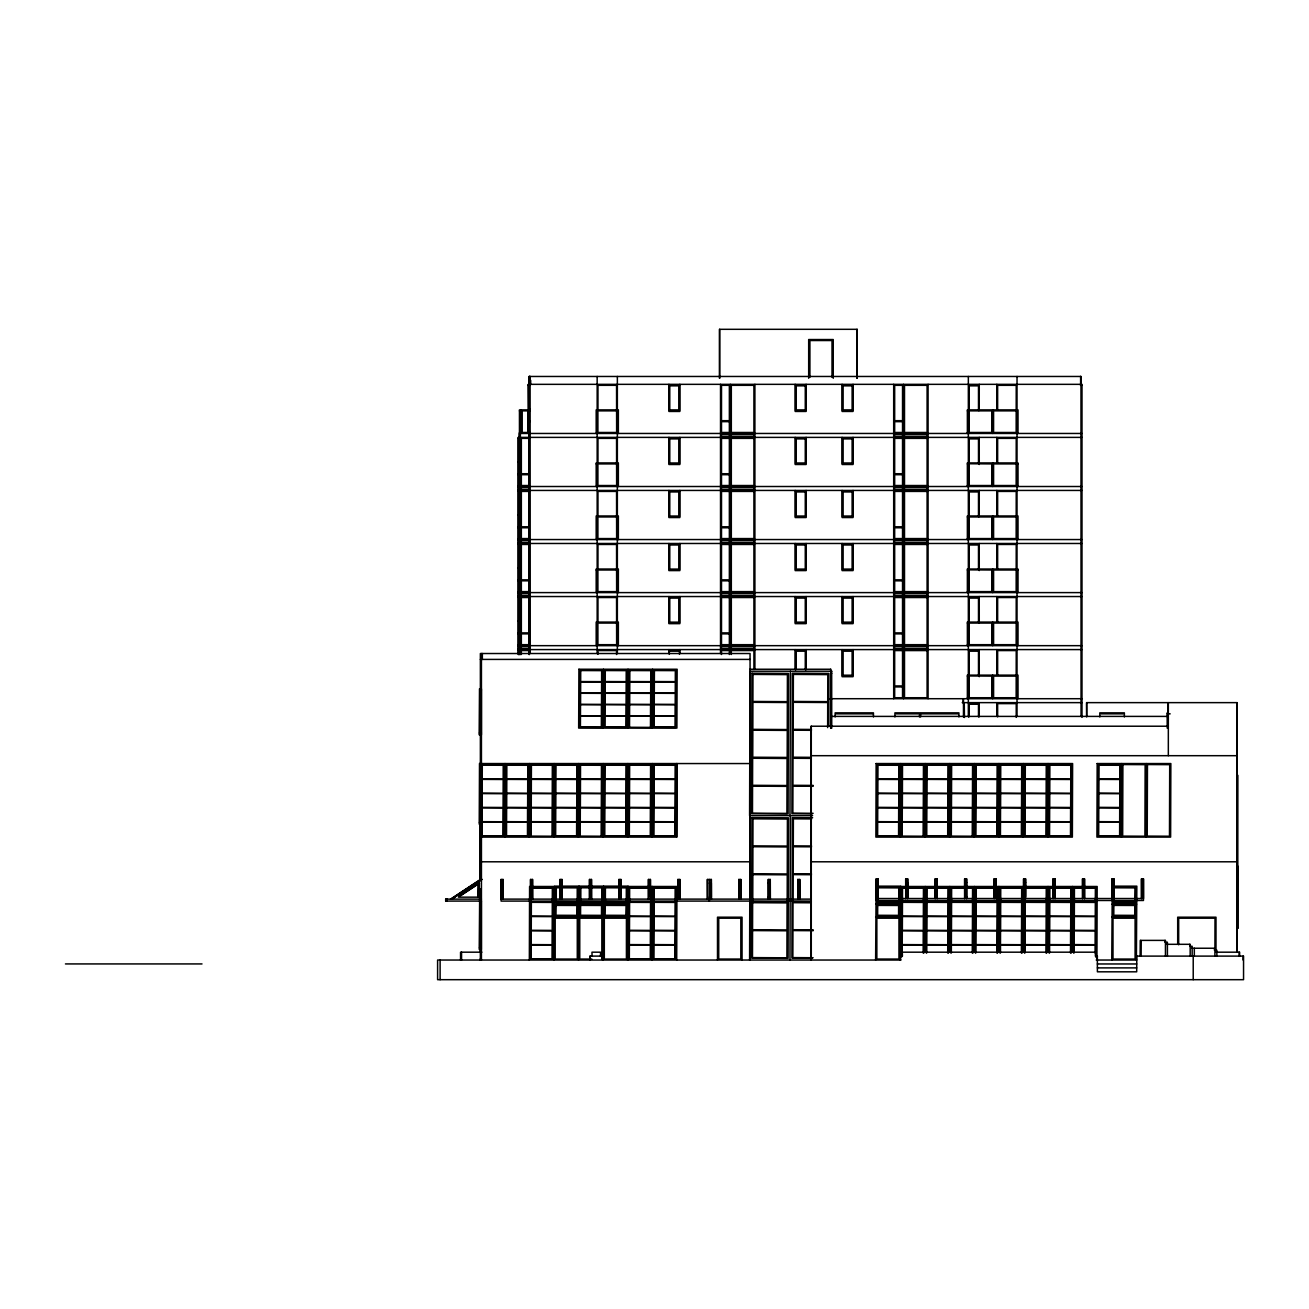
<?xml version="1.0" encoding="UTF-8"?>
<svg xmlns="http://www.w3.org/2000/svg" width="1309" height="1309" viewBox="0 0 1309 1309"><rect width="100%" height="100%" fill="white"/><g stroke="black" fill="none" stroke-linecap="round" stroke-linejoin="round"><path stroke-width="1.5" d="M481.352 900.87L481.352 949.483L479.454 949.483L479.765 888.713M480.878 824.326L479.454 824.326L479.487 763.556L750.057 763.556M479.454 734.938L479.487 688.878L481.401 688.878L481.401 734.938L479.454 734.938L479.765 688.878M479.519 949.483L479.732 888.713M479.519 824.326L479.765 763.556M479.798 949.483L480.043 899.676M479.798 824.326L480.027 763.556M479.798 734.938L480.043 688.878M480.076 949.483L480.305 899.676M676.949 763.556L676.704 837.106L480.223 837.106L480.174 763.556M480.076 734.938L480.321 688.878M480.338 949.483L480.338 899.676M480.354 837.106L480.37 732.925M480.354 734.938L480.419 688.878M480.73 949.483L480.878 899.676M480.73 824.326L480.878 763.556M480.73 734.938L480.878 688.878M480.91 949.483L481.041 899.676M481.041 763.556L480.976 781.62L479.994 781.62M480.91 734.938L481.041 688.878M481.434 837.106L481.434 763.556M749.599 960.037L750.008 815.622M789.981 815.622L790.391 671.206M789.981 960.037L790.391 815.622M827.648 727.608L827.713 702.524L793.287 702.311L793.221 729.342L811.449 729.44M828.728 726.348L828.875 673.399L792.289 673.186L791.912 813.658L812.234 813.789M830.61 728.148L830.773 671.206M480.223 837.106L480.468 763.556M504.783 837.106L505.029 763.556M529.343 837.106L529.589 763.556M529.343 960.037L529.589 886.488L554.149 886.488L553.903 960.037L553.952 917.2L627.649 917.184L628.14 886.144L554.476 886.144L553.985 917.184M530.75 887.486L530.505 959.039L552.758 959.153L553.003 887.6L532.763 887.502M531.094 835.862L531.143 822.101L552.087 822.216L552.038 835.976M553.903 837.106L554.149 763.556M578.463 837.106L578.709 763.556M580.214 835.862L580.263 822.101L601.207 822.216L601.158 835.976M603.22 728.082L603.465 669.243M603.024 837.106L603.269 763.556M627.78 728.082L628.025 669.243M627.584 837.106L627.829 763.556M627.584 960.037L627.829 886.488L676.949 886.488L676.704 960.037M629.531 727.084L629.58 716.072L650.524 716.17L650.475 727.182M650.573 892.149L650.589 888.222M652.34 728.082L652.586 669.243M652.144 837.106L652.389 763.556M652.144 960.037L652.389 886.488M900.445 837.106L900.69 763.556M878.012 886.16L900.69 886.16L900.33 960.037L900.69 886.488L1097.171 886.488L1096.926 960.037M901.623 956.994L901.852 887.486L924.105 887.6L923.892 953.017M902.196 835.862L902.245 822.101L923.189 822.216L923.14 835.976M902.212 952.903L902.245 945.033L923.189 945.131L923.156 953.001M925.005 837.106L925.25 763.556M925.038 951.856L925.25 886.488M926.199 952.903L926.412 887.486L948.665 887.6L948.452 953.017M926.772 952.903L926.805 945.033L947.749 945.131L947.716 953.001M949.565 837.106L949.81 763.556M949.598 951.856L949.81 886.488M950.759 952.903L950.972 887.486L973.225 887.6L973.012 953.017M951.316 835.862L951.365 822.101L972.309 822.216L972.26 835.976M951.332 952.903L951.365 945.033L972.309 945.131L972.276 953.001M974.125 837.106L974.371 763.556M974.158 951.856L974.371 886.488M975.32 952.903L975.532 887.486L997.785 887.6L997.573 953.017M975.892 952.903L975.925 945.033L996.869 945.131L996.836 953.001M998.685 837.106L998.931 763.556M998.718 951.856L998.931 886.488M999.88 952.903L1000.092 887.486L1022.345 887.6L1022.133 953.017M1000.469 952.903L1000.485 945.033L1021.429 945.131L1021.396 953.001M1023.245 837.106L1023.491 763.556M1023.278 951.856L1023.491 886.488M1024.44 952.903L1024.652 887.486L1046.905 887.6L1046.693 953.017M1025.029 952.903L1025.045 945.033L1045.989 945.131L1045.956 953.001M1047.805 837.106L1048.051 763.556M1047.838 951.856L1048.051 886.488M1049 952.903L1049.213 887.486L1071.466 887.6L1071.253 953.017M1049.589 952.903L1049.605 945.033L1070.549 945.131L1070.517 953.001M1072.398 951.856L1072.611 886.488M1073.56 952.903L1073.773 887.486L1096.026 887.6L1095.797 957.108M1074.149 952.903L1074.165 945.033L1095.109 945.131L1095.077 953.001M1121.486 837.106L1121.731 763.556M1146.046 837.106L1146.291 763.556M579.036 886.144L578.513 960.037M603.596 886.144L603.089 960.037M875.623 960.037L876.13 886.16M1111.766 960.037L1112.274 886.16L1136.834 886.16L1136.392 960.037M830.757 673.186L831.673 673.399M450.591 899.119L480.403 879.468L480.37 823.705M450.967 899.119L480.894 879.468M451.458 899.119L481.401 879.468L451.965 899.119M463.55 892.853L476.738 884.229M459.328 896.076L478.849 883.15L478.521 897.156M459.492 896.076L479.339 883.15L479.339 897.156L458.445 897.156L479.47 883.15M529.163 380.395L530.685 380.395L530.685 384.339M528.394 385.091L529.376 385.091M528.28 385.321L530.227 385.321M1080.465 385.321L1082.003 385.321M528.738 408.899L529.818 408.899M529.981 409.881L519.444 409.881L519.444 437.386M528.394 410.699L529.376 410.699M519.444 410.862L520.835 410.862M528.541 410.862L529.981 410.862M616.637 410.862L597.902 410.862L597.902 432.477L616.637 432.477L616.555 385.321L597.968 385.321L597.968 409.881M617.373 410.862L618.355 410.862M967.367 410.862L968.365 410.862M1016.16 410.862L993.58 410.862L993.58 432.477L1016.16 432.477L1016.226 385.321L997.638 385.321L997.638 409.881M529.376 411.451L528.394 411.451L528.312 384.339L1082.003 384.339L1081.987 717.381M528.738 420.68L529.818 420.68M528.738 421.662L529.818 421.662M519.444 432.477L520.835 432.477M528.541 432.477L529.981 432.477M617.373 432.477L618.355 432.477M967.367 432.477L968.365 432.477M1082.003 433.459L519.28 433.459L519.313 654.5M518.331 437.386L518.331 654.5L518.315 437.386L1082.003 437.386M518.299 438.368L520.344 438.368M529.196 438.368L521.342 438.368L521.342 473.727L529.196 473.727M518.315 461.946L520.344 461.946M596.184 463.91L597.166 463.91M616.637 463.91L597.902 463.91L597.902 485.524L616.637 485.524L616.555 438.368L597.968 438.368L597.968 462.928M617.373 463.91L618.355 463.91M967.367 463.91L968.365 463.91M1016.16 463.91L993.58 463.91L993.596 485.524L1016.16 485.524L1016.226 438.368L997.638 438.368L997.638 462.928M1017.028 463.91L1018.026 463.91M518.299 473.727L520.344 473.727M518.299 474.709L520.344 474.709M529.196 474.709L521.342 474.709L521.342 485.524L529.196 485.524M518.299 485.524L520.344 485.524M617.373 485.524L618.355 485.524M967.367 485.524L968.365 485.524M518.299 486.506L1082.003 486.506M518.299 487.488L520.344 487.488M529.196 487.488L521.342 487.488L521.342 489.451L529.196 489.451M518.299 489.451L520.344 489.451M518.299 490.433L1082.003 490.433M518.299 491.415L520.344 491.415M529.196 491.415L521.342 491.415L521.342 526.791L529.196 526.791M518.315 514.993L520.344 514.993M616.637 516.957L597.902 516.957L597.902 538.572L616.637 538.572L616.555 491.415L597.968 491.415L597.968 515.975M617.373 516.957L618.355 516.957M967.367 516.957L968.365 516.957M1016.16 516.957L993.58 516.957L993.596 538.572L1016.16 538.572L1016.226 491.415L997.638 491.415L997.638 515.975M518.299 526.791L520.344 526.791M518.299 527.772L520.344 527.772M529.196 527.772L521.342 527.772L521.342 538.572L529.196 538.572M518.299 538.572L520.344 538.572M617.373 538.572L618.355 538.572M967.367 538.572L968.365 538.572M518.299 539.553L1082.003 539.553M518.299 540.535L520.344 540.535M529.196 540.535L521.342 540.535L521.342 542.499L529.196 542.499M518.299 542.499L520.344 542.499M518.299 543.48L1082.003 543.48M518.299 544.462L520.344 544.462M529.196 544.462L521.342 544.462L521.342 579.838L529.196 579.838M518.315 568.041L520.344 568.041M596.184 570.004L597.166 570.004M616.637 570.004L597.902 570.004L597.902 591.619L616.637 591.619L616.555 544.462L597.968 544.462L597.968 569.022M617.373 570.004L618.355 570.004M967.367 570.004L968.365 570.004M1016.16 570.004L993.58 570.004L993.596 591.619L1016.16 591.619L1016.226 544.462L997.638 544.462L997.638 569.022M1017.028 570.004L1018.026 570.004M518.299 579.838L520.344 579.838M518.299 580.82L520.344 580.82M529.196 580.82L521.342 580.82L521.342 591.619L529.196 591.619M518.299 591.619L520.344 591.619M617.373 591.619L618.355 591.619M967.367 591.619L968.365 591.619M518.299 592.601L1082.003 592.601M518.299 593.582L520.344 593.582M529.196 593.582L521.342 593.582L521.342 595.562L529.196 595.562M518.299 595.562L520.344 595.562M518.299 596.544L1082.003 596.544M518.299 597.526L520.344 597.526M529.196 597.526L521.342 597.526L521.342 632.885L529.196 632.885M518.315 621.104L520.344 621.104M616.637 623.068L597.902 623.068L597.902 644.683L616.637 644.683L616.555 597.526L597.968 597.526L597.968 622.086M617.373 623.068L618.355 623.068M967.367 623.068L968.365 623.068M1016.16 623.068L993.58 623.068L993.596 644.683L1016.16 644.683L1016.226 597.526L997.638 597.526L997.638 622.086M518.299 632.885L520.344 632.885M518.299 633.867L520.344 633.867M529.196 633.867L521.342 633.867L521.342 644.683L529.196 644.683M518.299 644.683L520.344 644.683M617.373 644.683L618.355 644.683M967.367 644.683L968.365 644.683M518.299 645.664L1082.003 645.664M518.299 646.646L520.344 646.646M529.196 646.646L521.342 646.646L521.342 648.609L529.196 648.609M518.299 648.609L520.344 648.609M518.299 649.591L1082.003 649.591M518.299 650.573L520.344 650.573M529.196 650.573L521.342 650.573L521.342 654.5M669.701 651.097L679.076 651.097M480.37 659.409L750.057 659.409M749.942 669.243L830.757 669.243M831.739 671.206L750.008 671.206L749.599 815.622L812.594 815.622M967.367 676.115L968.365 676.115M1016.16 676.115L993.58 676.115L993.596 697.73L1016.16 697.73L1016.226 650.573L997.638 650.573L997.638 675.133M481.401 690.007L480.076 690.007M967.367 697.73L968.365 697.73M829.595 698.711L1082.003 698.711M962.23 702.638L1082.003 702.638M1086.666 702.638L1086.666 716.923L1086.601 702.638L1237.087 702.638L1237.087 952.019M1168.201 712.849L1167.17 712.849L1167.203 728.148M836.124 713.847L872.465 713.847M896.141 713.847L918.247 713.847M921.585 713.847L957.943 713.847M1101.033 713.847L1123.138 713.847M1167.17 713.847L1170.181 713.847M830.74 716.399L1168.135 716.399M1168.332 726.217L811.122 726.217L811.122 958.024M479.454 732.958L481.401 733.073M811.122 755.686L1237.087 755.686M479.732 764.554L481.434 764.669M1236.825 775.337L1237.872 775.337L1237.758 928.212L1236.678 928.212M480.125 780.229L480.976 780.115M480.796 822.477L479.454 822.363M480.288 836.107L503.638 836.222L503.883 764.669L481.63 764.554L481.385 836.107L480.468 836.222M480.37 861.797L750.057 861.797M811.122 861.797L1237.087 861.797M1141.497 878.879L1141.53 898.53L1141.497 878.879L1143.461 878.879L1143.493 898.53L876.228 898.53L876.228 878.879L878.208 878.879L878.241 898.53L878.208 878.879M905.713 878.879L905.746 898.53L905.713 878.879L907.677 878.879L907.71 898.53L907.677 878.879M935.182 898.53L935.182 878.879L937.146 878.879L937.195 898.53L937.146 878.879M964.651 898.53L964.651 878.879L966.615 878.879L966.664 898.53L966.615 878.879M994.12 878.879L994.169 898.53L994.12 878.879L996.084 878.879L996.133 898.53L996.084 878.879M1025.569 878.879L1025.569 896.567L1023.605 896.567L1023.605 878.879L1025.569 878.879L1025.601 898.53M1053.074 878.879L1053.107 898.53L1053.074 878.879L1055.038 878.879L1055.07 898.53M1082.543 878.879L1082.592 898.53L1082.543 878.879L1084.506 878.879L1084.556 898.53M1112.012 878.879L1112.061 898.53L1112.012 878.879L1113.975 878.879L1114.024 898.53L1113.975 878.879M480.059 879.468L482.334 879.468M811.204 899.119L501.085 899.119L501.085 879.468L503.049 879.468L503.098 899.119L503.049 879.468M530.554 879.468L530.603 899.119L530.554 879.468L532.518 879.468L532.567 899.119L532.518 879.468M560.023 879.468L560.072 899.119L560.023 879.468L561.986 879.468L562.036 899.119L561.986 879.468M589.508 879.468L589.541 899.119L589.508 879.468L591.472 879.468L591.504 899.119L591.472 879.468M618.977 899.119L618.977 879.468L620.941 879.468L620.973 899.119L620.941 879.468M648.446 899.119L648.446 879.468L650.409 879.468L650.458 899.119M677.915 879.468L677.964 899.119L677.915 879.468L679.878 879.468L679.927 899.119L679.878 879.468M707.4 879.468L707.433 899.119L707.4 879.468L711.327 879.468L711.36 899.119L711.327 879.468M738.832 899.119L738.832 879.468L740.796 879.468L740.829 899.119L740.796 879.468M768.301 899.119L768.301 879.468L770.265 879.468L770.314 899.119L770.265 879.468M797.77 879.468L797.819 899.119L797.77 879.468L799.734 879.468L799.783 899.119L799.734 879.468M905.713 882.544L907.677 882.544L907.71 896.567L905.713 896.567M964.651 882.544L966.615 882.544M1023.605 882.544L1025.569 882.544M1112.028 882.544L1113.992 882.544M501.085 883.15L503.049 883.15M560.039 883.15L562.003 883.15M618.977 883.15L620.941 883.15M677.931 883.15L679.895 883.15M709.363 883.15L711.327 883.15L711.36 897.156L709.363 897.156M768.301 883.15L770.265 883.15M964.651 896.567L966.647 896.567M1053.074 896.567L1055.07 896.567M1112.028 896.567L1114.008 896.567M501.085 897.156L503.081 897.156M560.039 897.156L562.019 897.156M618.977 897.156L620.973 897.156M677.931 897.156L679.911 897.156M768.301 897.156L770.297 897.156M481.434 899.119L445.682 899.119L445.682 901.083L481.434 901.083M811.204 901.083L501.085 901.083L501.085 879.468M554.231 904.208L627.895 904.208M875.885 904.224L900.445 904.224M1112.028 904.224L1136.588 904.224M481.172 914.991L480.207 914.991M481.172 917.184L480.158 917.184L480.37 960.037M875.623 917.2L900.183 917.2M1111.766 917.2L1136.327 917.2M480.158 918.182L481.172 918.182M1236.825 927.966L1237.872 927.966M479.519 947.634L481.352 947.634M1191.714 948.24L1214.899 948.24M481.876 952.183L460.555 952.183L460.555 960.037M1216.437 952.183L1239.623 952.183L1239.623 956.11M590.097 956.11L590.097 960.037L590.015 956.11L602.533 956.11M1097.449 956.11L1095.371 956.11L1095.486 952.183L902.294 952.183L902.408 956.11L900.33 956.11L900.445 960.037M1136.392 956.11L1243.55 956.11L1243.55 979.688L437.599 979.688L437.599 960.037L900.936 960.037M480.158 959.039L481.172 959.039M591.799 959.055L579.756 959.055L579.756 918.198L601.845 918.198L601.845 959.055M480.158 960.021L481.172 960.021L481.172 947.781M1096.238 960.037L1136.67 960.037M1243.043 960.037L1243.108 956.11M65.45 963.931L202.011 963.931M1097.367 963.964L1136.687 963.964M1097.384 967.891L1136.687 967.891M877.292 887.158L899.545 887.273L899.299 902.834L877.063 902.719M648.675 888.206L629.645 888.107L629.596 901.885L650.54 901.983M531.405 888.107L552.333 888.222L552.3 901.983L531.356 901.885M811.449 730.307L793.221 730.193L793.139 757.224L811.367 757.338M811.236 758.386L793.009 758.271L792.943 785.302L813.2 785.416M813.184 786.284L792.943 786.153L792.861 813.184L813.118 813.314M812.627 817.716L792.289 817.601L791.912 958.073L812.234 958.204M811.596 818.943L793.369 818.829L793.287 845.859L811.515 845.974M811.515 846.825L793.287 846.727L793.221 873.757L811.449 873.856M811.449 874.723L793.221 874.608L793.139 901.639L811.367 901.754M811.236 902.801L793.009 902.686L792.943 929.717L813.2 929.832M813.184 930.699L792.943 930.584L792.861 957.599L813.118 957.73M1023.605 878.879L1023.638 898.53M964.651 878.879L964.7 898.53M935.182 878.879L935.215 898.53M768.301 879.468L768.35 899.119M738.832 879.468L738.865 899.119M709.363 879.468L709.363 901.083M648.446 879.468L648.495 899.119M618.977 879.468L619.01 899.119M1239.181 952.183L1239.181 956.11M1237.692 865.904L1237.709 928.212M1236.89 702.638L1236.89 951.856M1216.863 956.11L1216.863 950.203L1214.457 950.203L1214.457 948.24M1215.996 951.872L1215.996 917.2L1177.691 917.2L1177.691 943.724M1214.899 956.11L1215.014 918.198L1178.673 918.198L1178.673 944.754M1194.315 948.24L1194.315 956.11M1193.219 956.11L1193.219 979.688M1192.155 956.11L1192.155 946.276L1189.75 946.276L1189.75 944.313M1190.176 956.11L1190.176 944.313L1167.006 944.313L1167.006 942.349M1168.332 702.638L1168.332 755.686M1168.135 702.638L1168.152 727.133M1167.415 956.11L1167.399 942.349L1165.043 942.349L1165.043 940.386M1165.452 956.11L1165.452 940.386L1140.319 940.386L1140.319 956.11M1143.461 878.879L1143.461 900.494L876.228 900.494L876.228 878.879M1136.785 956.11L1136.687 971.818L1097.4 971.818L1097.335 956.11M1124.366 716.939L1124.366 712.849L1099.805 712.849L1099.805 716.939M1084.506 878.879L1084.506 898.53M1081.054 716.399L1080.972 376.468L529.114 376.468L529.196 654.5M1080.71 376.468L1080.727 384.339M1080.645 376.468L1080.645 384.339M1055.038 878.879L1055.038 898.53M1018.009 433.459L1018.026 409.881L967.367 409.881L967.384 433.459M1018.026 486.506L1018.009 462.928L967.367 462.928L967.384 486.506M1018.026 539.553L1018.009 515.975L967.367 515.975L967.367 539.553M1018.009 592.601L1018.026 569.022L967.367 569.022L967.367 592.601M1018.009 645.664L1018.026 622.086L967.367 622.086L967.384 645.664M1018.026 698.711L1018.009 675.133L967.367 675.133L967.367 698.711M1017.028 376.468L1017.028 716.399M1016.226 717.381L1016.226 703.62L997.638 703.62L997.638 716.841M996.836 384.339L996.836 409.881M996.836 437.386L996.836 462.928M996.836 490.433L996.836 515.975M996.836 543.48L996.836 569.022M996.836 596.544L996.836 622.086M996.836 649.591L996.836 675.133M996.836 702.638L996.836 716.399M992.697 409.881L992.697 433.459M992.697 462.928L992.697 486.506M992.697 515.975L992.697 539.553M992.697 569.022L992.697 592.601M992.697 622.086L992.697 645.664M992.697 675.133L992.697 698.711M979.263 384.339L979.247 409.504M979.247 437.386L979.263 464.499M979.263 490.433L979.247 515.615M979.247 543.48L979.263 570.593M979.247 596.544L979.263 621.71M979.247 649.591L979.263 676.704M979.247 702.638L979.263 716.203M978.87 410.699L978.87 385.091L968.742 385.091L968.742 410.699M978.87 463.746L978.87 438.139L968.742 438.139L968.742 463.746L991.813 463.91L991.813 485.524L969.249 485.524L969.249 463.91M978.87 516.793L978.87 491.186L968.742 491.186L968.742 516.793M978.87 569.84L978.87 544.233L968.742 544.233L968.742 569.84L991.813 570.004L991.813 591.619L969.249 591.619L969.249 570.004M978.87 622.904L978.87 597.297L968.742 597.297L968.742 622.904M978.87 675.951L978.87 650.344L968.742 650.344L968.742 675.951L991.813 676.115L991.813 697.73L969.249 697.73L969.249 676.115M978.87 717.185L978.87 703.391L968.742 703.391L968.742 717.185M978.494 409.946L978.494 385.844L969.118 385.844L969.118 409.946M978.494 462.993L978.494 438.891L969.118 438.891L969.118 462.993M978.494 516.041L978.494 491.939L969.118 491.939L969.118 516.041M978.494 569.088L978.494 544.986L969.118 544.986L969.118 569.088M978.494 622.151L978.494 598.049L969.118 598.049L969.118 622.151M978.494 675.199L978.494 651.097L969.118 651.097L969.118 675.199M978.494 716.203L978.494 704.144L969.118 704.144L969.118 716.203M968.349 376.468L968.349 409.504M968.365 409.881L968.349 515.615M968.365 515.975L968.349 621.71M968.365 622.086L968.349 716.203M964.438 717.512L964.242 702.638L964.193 717.283M963.473 698.711L963.473 717.021M963.162 698.711L963.162 702.786M958.924 716.939L958.924 712.849L920.603 712.849L920.603 716.939M928.081 384.339L928.081 698.711M919.474 716.939L919.474 712.849L894.914 712.849L894.914 716.939M903.521 384.339L903.521 698.711M893.687 384.339L893.687 698.711M873.447 716.939L873.447 712.849L835.142 712.849L835.142 716.939M857.215 378.285L857.215 329.312L719.475 329.312L719.475 378.285M857.019 329.312L857.019 378.285M853.01 384.339L853.01 411.451L842.112 411.451L842.112 384.339M853.01 437.386L853.01 464.499L842.112 464.499L842.112 437.386M853.01 490.433L853.01 517.546L842.112 517.546L842.112 490.433M853.01 543.48L853.01 570.593L842.112 570.593L842.112 543.48M853.01 596.544L853.01 623.657L842.112 623.657L842.112 596.544M853.01 649.591L853.01 676.704L842.112 676.704L842.112 649.591M833.244 378.285L833.244 339.538L808.684 339.538L808.684 378.285M832.017 377.303L832.017 340.536L809.911 340.536L809.911 377.303M831.673 671.206L831.739 728.148M830.691 669.243L830.757 728.148M811.285 726.217L811.285 960.037M806.082 384.339L806.082 411.451L795.185 411.451L795.185 384.339M806.082 437.386L806.082 464.499L795.185 464.499L795.185 437.386M806.082 490.433L806.082 517.546L795.185 517.546L795.185 490.433M806.082 543.48L806.082 570.593L795.185 570.593L795.185 543.48M806.082 596.544L806.082 623.657L795.185 623.657L795.185 596.544M806.082 649.591L806.082 668.948M805.706 670.044L805.706 650.344L795.561 650.344L795.561 670.044M805.313 669.177L805.313 651.097L795.954 651.097L795.954 669.177M795.185 649.591L795.185 668.948M754.9 384.339L754.9 669.243M753.919 669.455L753.919 650.573L731.322 650.573L731.322 654.5M750.057 960.037L750.057 653.518L480.37 653.518L480.37 690.039M742.056 960.037L742.056 917.2L717.496 917.2L717.496 960.037M730.34 384.339L730.34 653.518M729.358 654.5L729.358 650.573L721.504 650.573L721.504 654.5M720.523 384.339L720.523 653.518M719.672 329.312L719.672 378.285M679.846 384.339L679.846 411.451L668.948 411.451L668.948 384.339M679.846 437.386L679.846 464.499L668.948 464.499L668.948 437.386M679.846 490.433L679.846 517.546L668.948 517.546L668.948 490.433M679.846 543.48L679.846 570.593L668.948 570.593L668.948 543.48M679.846 596.544L679.846 623.657L668.948 623.657L668.948 596.544M679.846 649.591L679.846 653.469M679.453 654.287L679.469 650.344L669.324 650.344L669.324 654.287M676.704 763.556L676.704 837.106M668.948 649.591L668.948 653.469M650.409 879.468L650.409 897.156M627.633 917.2L627.649 960.037M618.355 433.459L618.355 409.881L596.184 409.881L596.184 433.459M618.355 486.506L618.355 462.928L596.184 462.928L596.184 486.506M618.355 539.553L618.355 515.975L596.184 515.975L596.184 539.553M618.355 592.601L618.355 569.022L596.184 569.022L596.184 592.601M618.355 645.664L618.355 622.086L596.184 622.086L596.184 645.664M617.357 376.468L617.357 653.518M616.555 654.5L616.555 650.573L597.968 650.573L597.968 654.353M602.435 956.11L602.533 960.037M600.471 956.11L600.553 952.183L591.979 952.183L592.061 956.11M597.166 376.468L597.166 653.518M530.096 376.468L530.26 653.518M530.014 376.468L529.85 384.339M529.523 376.468L529.67 384.339M529.261 376.468L529.245 654.5M528.738 384.339L528.869 433.459M528.411 384.339L528.574 433.459M520.835 409.881L520.835 433.459M520.36 433.459L520.295 654.5M520.098 433.459L520.131 654.5M519.771 433.459L519.853 653.518M519.1 437.386L519.068 654.5M518.708 437.386L518.74 654.5M482.35 653.518L482.35 659.409M481.434 653.518L481.434 960.037M480.059 824.506L480.059 880.941M479.143 883.15L479.061 897.156M479.012 883.15L478.816 897.156M478.472 883.15L478.358 897.156M478.227 885.146L478.145 897.156M461.553 952.183L461.553 960.037M447.056 899.119L447.056 901.083M446.68 899.119L446.68 901.083M446.304 899.119L446.304 901.083M445.927 899.119L445.927 901.083M440.119 960.037L440.119 979.688M751.922 673.186L751.53 813.658L788.1 813.887L788.493 673.399L751.906 673.186M751.922 817.601L751.53 958.073L788.1 958.303L788.493 817.814L751.906 817.601M752.56 786.153L752.479 813.184L786.905 813.396L786.987 786.365L752.56 786.153M752.642 758.271L752.56 785.302L786.987 785.515L787.069 758.484L752.642 758.271M752.839 730.193L752.757 757.224L787.184 757.436L787.265 730.406L752.839 730.193M752.904 702.311L752.839 729.342L787.265 729.538L787.331 702.524L752.904 702.311M752.986 674.413L752.904 701.444L787.347 701.657L787.413 674.626L752.986 674.413M752.56 930.584L752.479 957.599L786.905 957.812L786.987 930.781L752.56 930.584M752.642 902.686L752.56 929.717L786.987 929.93L787.069 902.899L752.642 902.686M752.839 874.608L752.757 901.639L787.184 901.852L787.265 874.821L752.839 874.608M752.904 846.727L752.839 873.757L787.265 873.97L787.331 846.939L752.904 846.727M752.986 818.829L752.904 845.859L787.347 846.072L787.413 819.041L752.986 818.829M793.369 674.413L793.287 701.444L827.73 701.657L827.795 674.626L793.369 674.413M482.023 822.101L481.974 835.862L502.918 835.976L502.951 822.216L482.023 822.101M482.072 807.898L482.023 821.659L502.967 821.774L503 807.997L482.072 807.898M482.187 793.598L482.137 807.358L503.081 807.473L503.131 793.712L482.187 793.598M482.236 779.395L482.187 793.156L503.131 793.27L503.18 779.493L482.236 779.395M482.285 765.192L482.236 778.953L503.18 779.068L503.212 765.29L482.285 765.192M506.19 764.554L505.945 836.107L528.198 836.222L528.443 764.669L506.19 764.554M506.583 822.101L506.534 835.862L527.478 835.976L527.511 822.216L506.583 822.101M506.632 807.898L506.583 821.659L527.527 821.774L527.56 807.997L506.632 807.898M506.747 793.598L506.698 807.358L527.642 807.473L527.691 793.712L506.747 793.598M506.796 779.395L506.747 793.156L527.691 793.27L527.74 779.493L506.796 779.395M506.845 765.192L506.796 778.953L527.74 779.068L527.772 765.29L506.845 765.192M530.75 764.554L530.505 836.107L552.758 836.222L553.003 764.669L530.75 764.554M531.192 807.898L531.143 821.659L552.087 821.774L552.12 807.997L531.192 807.898M531.307 793.598L531.258 807.358L552.202 807.473L552.251 793.712L531.307 793.598M531.356 779.395L531.307 793.156L552.251 793.27L552.3 779.493L531.356 779.395M531.405 765.192L531.356 778.953L552.3 779.068L552.333 765.29L531.405 765.192M531.143 945.033L531.094 958.793L552.038 958.908L552.087 945.131L531.143 945.033M531.192 930.83L531.143 944.591L552.087 944.705L552.12 930.928L531.192 930.83M531.307 916.529L531.258 930.29L552.202 930.404L552.251 916.627L531.307 916.529M531.356 902.326L531.307 916.087L552.251 916.202L552.3 902.425L531.356 902.326M555.311 764.554L555.065 836.107L577.318 836.222L577.564 764.669L555.311 764.554M555.703 822.101L555.654 835.862L576.598 835.976L576.647 822.216L555.703 822.101M555.752 807.898L555.703 821.659L576.647 821.774L576.68 807.997L555.752 807.898M555.867 793.598L555.818 807.358L576.762 807.473L576.811 793.712L555.867 793.598M555.916 779.395L555.867 793.156L576.811 793.27L576.86 779.493L555.916 779.395M555.965 765.192L555.916 778.953L576.86 779.068L576.893 765.29L555.965 765.192M556.047 905.386L555.998 915.269L576.942 915.351L576.991 905.452L556.047 905.386M556.292 887.78L556.243 901.541L577.187 901.656L577.236 887.878L556.292 887.78M578.905 669.243L578.66 728.082L676.9 728.082L677.146 669.243L578.905 669.243M580.067 670.044L579.822 727.28L602.075 727.379L602.32 670.126L580.067 670.044M579.871 764.554L579.625 836.107L601.878 836.222L602.124 764.669L579.871 764.554M580.312 807.898L580.263 821.659L601.207 821.774L601.24 807.997L580.312 807.898M580.427 793.598L580.378 807.358L601.322 807.473L601.371 793.712L580.427 793.598M580.476 779.395L580.427 793.156L601.371 793.27L601.42 779.493L580.476 779.395M580.525 765.192L580.476 778.953L601.42 779.068L601.469 765.29L580.525 765.192M580.46 716.072L580.411 727.084L601.355 727.182L601.404 716.17L580.46 716.072M580.509 704.717L580.46 715.728L601.404 715.81L601.436 704.798L580.509 704.717M580.623 693.279L580.574 704.291L601.518 704.373L601.567 693.361L580.623 693.279M580.672 681.907L580.623 692.919L601.567 693.017L601.616 681.989L580.672 681.907M580.721 670.552L580.672 681.564L601.616 681.645L601.649 670.633L580.721 670.552M580.607 905.386L580.558 915.269L601.502 915.351L601.551 905.452L580.607 905.386M580.852 887.78L580.803 901.541L601.747 901.656L601.796 887.878L580.852 887.78M604.627 670.044L604.382 727.28L626.635 727.379L626.88 670.126L604.627 670.044M604.431 764.554L604.185 836.107L626.438 836.222L626.684 764.669L604.431 764.554M604.823 822.101L604.774 835.862L625.718 835.976L625.767 822.216L604.823 822.101M604.873 807.898L604.823 821.659L625.767 821.774L625.817 807.997L604.873 807.898M604.987 793.598L604.938 807.358L625.882 807.473L625.931 793.712L604.987 793.598M605.036 779.395L604.987 793.156L625.931 793.27L625.98 779.493L605.036 779.395M605.085 765.192L605.036 778.953L625.98 779.068L626.029 765.29L605.085 765.192M605.02 716.072L604.971 727.084L625.915 727.182L625.964 716.17L605.02 716.072M605.069 704.717L605.02 715.728L625.964 715.81L625.997 704.798L605.069 704.717M605.183 693.279L605.134 704.291L626.078 704.373L626.127 693.361L605.183 693.279M605.233 681.907L605.183 692.919L626.127 693.017L626.177 681.989L605.233 681.907M605.282 670.552L605.233 681.564L626.177 681.645L626.226 670.633L605.282 670.552M605.151 905.386L605.102 915.269L626.046 915.351L626.095 905.452L605.151 905.386M605.396 887.78L605.347 901.541L626.291 901.656L626.34 887.878L605.396 887.78M628.991 764.554L628.762 836.107L650.998 836.222L651.244 764.669L628.991 764.554M629.187 670.044L628.942 727.28L651.195 727.379L651.44 670.126L629.187 670.044M628.991 887.486L628.762 959.039L650.998 959.153L651.244 887.6L628.991 887.486M629.384 822.101L629.334 835.862L650.278 835.976L650.328 822.216L629.384 822.101M629.433 807.898L629.384 821.659L650.328 821.774L650.377 807.997L629.433 807.898M629.547 793.598L629.498 807.358L650.442 807.473L650.491 793.712L629.547 793.598M629.596 779.395L629.547 793.156L650.491 793.27L650.54 779.493L629.596 779.395M629.645 765.192L629.596 778.953L650.54 779.068L650.589 765.29L629.645 765.192M629.629 704.717L629.58 715.728L650.524 715.81L650.557 704.798L629.629 704.717M629.744 693.279L629.694 704.291L650.638 704.373L650.688 693.361L629.744 693.279M629.793 681.907L629.744 692.919L650.688 693.017L650.737 681.989L629.793 681.907M629.842 670.552L629.793 681.564L650.737 681.645L650.786 670.633L629.842 670.552M629.384 945.033L629.334 958.793L650.278 958.908L650.328 945.131L629.384 945.033M629.433 930.83L629.384 944.591L650.328 944.705L650.377 930.928L629.433 930.83M629.547 916.529L629.498 930.29L650.442 930.404L650.491 916.627L629.547 916.529M629.596 902.326L629.547 916.087L650.491 916.202L650.54 902.425L629.596 902.326M653.551 764.554L653.322 836.107L675.559 836.222L675.804 764.669L653.551 764.554M653.747 670.044L653.502 727.28L675.755 727.379L676 670.126L653.747 670.044M653.551 887.486L653.322 959.039L675.559 959.153L675.804 887.6L653.551 887.486M653.944 822.101L653.895 835.862L674.839 835.976L674.888 822.216L653.944 822.101M653.993 807.898L653.944 821.659L674.888 821.774L674.937 807.997L653.993 807.898M654.107 793.598L654.058 807.358L675.002 807.473L675.051 793.712L654.107 793.598M654.156 779.395L654.107 793.156L675.051 793.27L675.1 779.493L654.156 779.395M654.205 765.192L654.156 778.953L675.1 779.068L675.149 765.29L654.205 765.192M654.14 716.072L654.091 727.084L675.035 727.182L675.084 716.17L654.14 716.072M654.189 704.717L654.14 715.728L675.084 715.81L675.133 704.798L654.189 704.717M654.304 693.279L654.255 704.291L675.199 704.373L675.248 693.361L654.304 693.279M654.353 681.907L654.304 692.919L675.248 693.017L675.297 681.989L654.353 681.907M654.402 670.552L654.353 681.564L675.297 681.645L675.346 670.633L654.402 670.552M653.944 945.033L653.895 958.793L674.839 958.908L674.888 945.131L653.944 945.033M653.993 930.83L653.944 944.591L674.888 944.705L674.937 930.928L653.993 930.83M654.107 916.529L654.058 930.29L675.002 930.404L675.051 916.627L654.107 916.529M654.156 902.326L654.107 916.087L675.051 916.202L675.1 902.425L654.156 902.326M654.205 888.107L654.156 901.885L675.1 901.983L675.149 888.222L654.205 888.107M876.13 763.556L875.885 837.106L1072.366 837.106L1072.611 763.556L876.13 763.556M877.292 764.554L877.063 836.107L899.299 836.222L899.545 764.669L877.292 764.554M877.684 822.101L877.635 835.862L898.579 835.976L898.629 822.216L877.684 822.101M877.734 807.898L877.684 821.659L898.629 821.774L898.678 807.997L877.734 807.898M877.848 793.598L877.799 807.358L898.743 807.473L898.792 793.712L877.848 793.598M877.897 779.395L877.848 793.156L898.792 793.27L898.841 779.493L877.897 779.395M877.946 765.192L877.897 778.953L898.841 779.068L898.89 765.29L877.946 765.192M877.946 887.797L877.897 901.557L898.841 901.672L898.89 887.895L877.946 887.797M877.701 905.386L877.652 915.286L898.596 915.367L898.629 905.468L877.701 905.386M901.852 764.554L901.623 836.107L923.859 836.222L924.105 764.669L901.852 764.554M902.294 807.898L902.245 821.659L923.189 821.774L923.238 807.997L902.294 807.898M902.408 793.598L902.359 807.358L923.303 807.473L923.352 793.712L902.408 793.598M902.457 779.395L902.408 793.156L923.352 793.27L923.401 779.493L902.457 779.395M902.506 765.192L902.457 778.953L923.401 779.068L923.45 765.29L902.506 765.192M902.294 930.83L902.245 944.591L923.189 944.705L923.238 930.928L902.294 930.83M902.408 916.529L902.359 930.29L923.303 930.404L923.352 916.627L902.408 916.529M902.457 902.326L902.408 916.087L923.352 916.202L923.401 902.425L902.457 902.326M902.506 888.107L902.457 901.885L923.401 901.983L923.45 888.222L902.506 888.107M926.412 764.554L926.183 836.107L948.42 836.222L948.665 764.669L926.412 764.554M926.805 822.101L926.756 835.862L947.7 835.976L947.749 822.216L926.805 822.101M926.854 807.898L926.805 821.659L947.749 821.774L947.798 807.997L926.854 807.898M926.968 793.598L926.919 807.358L947.863 807.473L947.912 793.712L926.968 793.598M927.017 779.395L926.968 793.156L947.912 793.27L947.961 779.493L927.017 779.395M927.067 765.192L927.017 778.953L947.961 779.068L948.011 765.29L927.067 765.192M926.854 930.83L926.805 944.591L947.749 944.705L947.798 930.928L926.854 930.83M926.968 916.529L926.919 930.29L947.863 930.404L947.912 916.627L926.968 916.529M927.017 902.326L926.968 916.087L947.912 916.202L947.961 902.425L927.017 902.326M927.067 888.107L927.017 901.885L947.961 901.983L948.011 888.222L927.067 888.107M950.972 764.554L950.743 836.107L972.98 836.222L973.225 764.669L950.972 764.554M951.414 807.898L951.365 821.659L972.309 821.774L972.358 807.997L951.414 807.898M951.528 793.598L951.479 807.358L972.423 807.473L972.472 793.712L951.528 793.598M951.578 779.395L951.528 793.156L972.472 793.27L972.522 779.493L951.578 779.395M951.627 765.192L951.578 778.953L972.522 779.068L972.571 765.29L951.627 765.192M951.414 930.83L951.365 944.591L972.309 944.705L972.358 930.928L951.414 930.83M951.528 916.529L951.479 930.29L972.423 930.404L972.472 916.627L951.528 916.529M951.578 902.326L951.528 916.087L972.472 916.202L972.522 902.425L951.578 902.326M951.627 888.107L951.578 901.885L972.522 901.983L972.571 888.222L951.627 888.107M975.532 764.554L975.303 836.107L997.556 836.222L997.785 764.669L975.532 764.554M975.925 822.101L975.876 835.862L996.82 835.976L996.869 822.216L975.925 822.101M975.974 807.898L975.925 821.659L996.869 821.774L996.918 807.997L975.974 807.898M976.089 793.598L976.039 807.358L996.983 807.473L997.033 793.712L976.089 793.598M976.138 779.395L976.089 793.156L997.033 793.27L997.082 779.493L976.138 779.395M976.187 765.192L976.138 778.953L997.082 779.068L997.131 765.29L976.187 765.192M975.974 930.83L975.925 944.591L996.869 944.705L996.918 930.928L975.974 930.83M976.089 916.529L976.039 930.29L996.983 930.404L997.033 916.627L976.089 916.529M976.138 902.326L976.089 916.087L997.033 916.202L997.082 902.425L976.138 902.326M976.187 888.107L976.138 901.885L997.082 901.983L997.131 888.222L976.187 888.107M1000.092 764.554L999.863 836.107L1022.116 836.222L1022.345 764.669L1000.092 764.554M1000.485 822.101L1000.436 835.862L1021.38 835.976L1021.429 822.216L1000.485 822.101M1000.534 807.898L1000.485 821.659L1021.429 821.774L1021.478 807.997L1000.534 807.898M1000.649 793.598L1000.616 807.358L1021.544 807.473L1021.593 793.712L1000.649 793.598M1000.698 779.395L1000.649 793.156L1021.593 793.27L1021.642 779.493L1000.698 779.395M1000.747 765.192L1000.698 778.953L1021.642 779.068L1021.691 765.29L1000.747 765.192M1000.534 930.83L1000.485 944.591L1021.429 944.705L1021.478 930.928L1000.534 930.83M1000.649 916.529L1000.616 930.29L1021.544 930.404L1021.593 916.627L1000.649 916.529M1000.698 902.326L1000.649 916.087L1021.593 916.202L1021.642 902.425L1000.698 902.326M1000.747 888.107L1000.698 901.885L1021.642 901.983L1021.691 888.222L1000.747 888.107M1024.652 764.554L1024.423 836.107L1046.676 836.222L1046.905 764.669L1024.652 764.554M1025.045 822.101L1024.996 835.862L1045.94 835.976L1045.989 822.216L1025.045 822.101M1025.094 807.898L1025.045 821.659L1045.989 821.774L1046.038 807.997L1025.094 807.898M1025.209 793.598L1025.176 807.358L1046.104 807.473L1046.153 793.712L1025.209 793.598M1025.258 779.395L1025.209 793.156L1046.153 793.27L1046.202 779.493L1025.258 779.395M1025.307 765.192L1025.258 778.953L1046.202 779.068L1046.251 765.29L1025.307 765.192M1025.094 930.83L1025.045 944.591L1045.989 944.705L1046.038 930.928L1025.094 930.83M1025.209 916.529L1025.176 930.29L1046.104 930.404L1046.153 916.627L1025.209 916.529M1025.258 902.326L1025.209 916.087L1046.153 916.202L1046.202 902.425L1025.258 902.326M1025.307 888.107L1025.258 901.885L1046.202 901.983L1046.251 888.222L1025.307 888.107M1049.213 764.554L1048.984 836.107L1071.237 836.222L1071.466 764.669L1049.213 764.554M1049.605 822.101L1049.556 835.862L1070.5 835.976L1070.549 822.216L1049.605 822.101M1049.654 807.898L1049.605 821.659L1070.549 821.774L1070.598 807.997L1049.654 807.898M1049.769 793.598L1049.736 807.358L1070.664 807.473L1070.713 793.712L1049.769 793.598M1049.818 779.395L1049.769 793.156L1070.713 793.27L1070.762 779.493L1049.818 779.395M1049.867 765.192L1049.818 778.953L1070.762 779.068L1070.811 765.29L1049.867 765.192M1049.654 930.83L1049.605 944.591L1070.549 944.705L1070.598 930.928L1049.654 930.83M1049.769 916.529L1049.736 930.29L1070.664 930.404L1070.713 916.627L1049.769 916.529M1049.818 902.326L1049.769 916.087L1070.713 916.202L1070.762 902.425L1049.818 902.326M1049.867 888.107L1049.818 901.885L1070.762 901.983L1070.811 888.222L1049.867 888.107M1074.214 930.83L1074.165 944.591L1095.109 944.705L1095.158 930.928L1074.214 930.83M1074.329 916.529L1074.296 930.29L1095.224 930.404L1095.273 916.627L1074.329 916.529M1074.378 902.326L1074.329 916.087L1095.273 916.202L1095.322 902.425L1074.378 902.326M1074.427 888.107L1074.378 901.885L1095.322 901.983L1095.371 888.222L1074.427 888.107M1097.171 763.556L1096.926 837.106L1170.622 837.106L1170.851 763.556L1097.171 763.556M1098.333 764.554L1098.104 836.107L1120.357 836.222L1120.586 764.669L1098.333 764.554M1098.726 822.101L1098.676 835.862L1119.62 835.976L1119.67 822.216L1098.726 822.101M1098.775 807.898L1098.726 821.659L1119.67 821.774L1119.719 807.997L1098.775 807.898M1098.889 793.598L1098.856 807.358L1119.784 807.473L1119.833 793.712L1098.889 793.598M1098.938 779.395L1098.906 793.156L1119.833 793.27L1119.882 779.493L1098.938 779.395M1098.987 765.192L1098.938 778.953L1119.882 779.068L1119.931 765.29L1098.987 765.192M1114.09 887.797L1114.041 901.557L1134.985 901.672L1135.034 887.895L1114.09 887.797M1113.844 905.386L1113.795 915.286L1134.739 915.367L1134.772 905.468L1113.844 905.386M1122.893 764.554L1122.664 836.107L1144.917 836.222L1145.146 764.669L1122.893 764.554M1147.453 764.554L1147.224 836.107L1169.477 836.222L1169.706 764.669L1147.453 764.554M555.638 887.142L555.409 902.703L577.662 902.817L577.891 887.257L555.638 887.142M580.198 887.142L579.969 902.703L602.222 902.817L602.451 887.257L580.198 887.142M604.742 887.142L604.513 902.703L626.766 902.817L626.995 887.257L604.742 887.142M1113.435 887.158L1113.206 902.719L1135.443 902.834L1135.688 887.273L1113.435 887.158M555.392 904.928L555.163 916.104L577.4 916.185L577.645 905.01L555.392 904.928M579.952 904.928L579.723 916.104L601.96 916.185L602.205 905.01L579.952 904.928M604.496 904.928L604.251 916.104L626.504 916.185L626.749 905.01L604.496 904.928M877.046 904.944L876.801 916.12L899.054 916.202L899.283 905.026L877.046 904.944M1113.19 904.944L1112.945 916.12L1135.198 916.202L1135.443 905.026L1113.19 904.944M679.469 385.091L669.324 385.091L669.324 410.699L679.469 410.699L679.453 385.091M805.706 385.091L795.561 385.091L795.561 410.699L805.706 410.699L805.706 385.091M852.634 385.091L842.489 385.091L842.489 410.699L852.634 410.699L852.634 385.091M729.358 385.321L721.504 385.321L721.504 420.68L729.358 420.68L729.358 385.321M753.919 385.321L731.322 385.321L731.322 432.477L753.919 432.477L753.919 385.321M902.539 385.321L894.669 385.321L894.669 420.68L902.539 420.68L902.539 385.321M927.099 385.321L904.503 385.321L904.503 432.477L927.099 432.477L927.099 385.321M679.076 385.844L669.701 385.844L669.701 409.946L679.076 409.946L679.076 385.844M805.313 385.844L795.954 385.844L795.954 409.946L805.313 409.946L805.313 385.844M852.241 385.844L842.881 385.844L842.881 409.946L852.241 409.946L852.241 385.844M527.92 410.862L522.209 410.862L522.209 432.477L527.92 432.477L527.92 410.862M991.813 410.862L969.249 410.862L969.249 432.477L991.813 432.477L991.813 410.862M729.358 421.662L721.504 421.662L721.504 432.477L729.358 432.477L729.358 421.662M902.539 421.662L894.669 421.662L894.669 432.477L902.539 432.477L902.539 421.662M729.358 434.441L721.504 434.441L721.504 436.404L729.358 436.404L729.358 434.441M753.919 434.441L731.322 434.441L731.322 436.404L753.919 436.404L753.919 434.441M902.539 434.441L894.669 434.441L894.669 436.404L902.539 436.404L902.539 434.441M927.099 434.441L904.503 434.441L904.503 436.404L927.099 436.404L927.099 434.441M679.469 438.139L669.324 438.139L669.324 463.746L679.469 463.746L679.469 438.139M805.706 438.139L795.561 438.139L795.561 463.746L805.706 463.746L805.706 438.139M852.634 438.139L842.489 438.139L842.489 463.746L852.634 463.746L852.634 438.139M729.358 438.368L721.504 438.368L721.504 473.727L729.358 473.727L729.358 438.368M753.919 438.368L731.322 438.368L731.322 485.524L753.919 485.524L753.919 438.368M902.539 438.368L894.669 438.368L894.669 473.727L902.539 473.727L902.539 438.368M927.099 438.368L904.503 438.368L904.503 485.524L927.099 485.524L927.099 438.368M679.076 438.891L669.701 438.891L669.701 462.993L679.076 462.993L679.076 438.891M805.313 438.891L795.954 438.891L795.954 462.993L805.313 462.993L805.313 438.891M852.241 438.891L842.881 438.891L842.881 462.993L852.241 462.993L852.241 438.891M729.358 474.709L721.504 474.709L721.504 485.524L729.358 485.524L729.358 474.709M902.539 474.709L894.669 474.709L894.669 485.524L902.539 485.524L902.539 474.709M729.358 487.488L721.504 487.488L721.504 489.451L729.358 489.451L729.358 487.488M753.919 487.488L731.322 487.488L731.322 489.451L753.919 489.451L753.919 487.488M902.539 487.488L894.669 487.488L894.669 489.451L902.539 489.451L902.539 487.488M927.099 487.488L904.503 487.488L904.503 489.451L927.099 489.451L927.099 487.488M679.469 491.186L669.324 491.186L669.324 516.793L679.469 516.793L679.469 491.186M805.706 491.186L795.561 491.186L795.561 516.793L805.706 516.793L805.706 491.186M852.634 491.186L842.489 491.186L842.489 516.793L852.634 516.793L852.634 491.186M729.358 491.415L721.504 491.415L721.504 526.791L729.358 526.791L729.358 491.415M753.919 491.415L731.322 491.415L731.322 538.572L753.919 538.572L753.919 491.415M902.539 491.415L894.669 491.415L894.669 526.791L902.539 526.791L902.539 491.415M927.099 491.415L904.503 491.415L904.503 538.572L927.099 538.572L927.099 491.415M679.076 491.939L669.701 491.939L669.701 516.041L679.076 516.041L679.076 491.939M805.313 491.939L795.954 491.939L795.954 516.041L805.313 516.041L805.313 491.939M852.241 491.939L842.881 491.939L842.881 516.041L852.241 516.041L852.241 491.939M991.813 516.957L969.249 516.957L969.249 538.572L991.813 538.572L991.813 516.957M729.358 527.772L721.504 527.772L721.504 538.572L729.358 538.572L729.358 527.772M902.539 527.772L894.669 527.772L894.669 538.572L902.539 538.572L902.539 527.772M729.358 540.535L721.504 540.535L721.504 542.499L729.358 542.499L729.358 540.535M753.919 540.535L731.322 540.535L731.322 542.499L753.919 542.499L753.919 540.535M902.539 540.535L894.669 540.535L894.669 542.499L902.539 542.499L902.539 540.535M927.099 540.535L904.503 540.535L904.503 542.499L927.099 542.499L927.099 540.535M679.469 544.233L669.324 544.233L669.324 569.84L679.469 569.84L679.469 544.233M805.706 544.233L795.561 544.233L795.561 569.84L805.706 569.84L805.706 544.233M852.634 544.233L842.489 544.233L842.489 569.84L852.634 569.84L852.634 544.233M729.358 544.462L721.504 544.462L721.504 579.838L729.358 579.838L729.358 544.462M753.919 544.462L731.322 544.462L731.322 591.619L753.919 591.619L753.919 544.462M902.539 544.462L894.669 544.462L894.669 579.838L902.539 579.838L902.539 544.462M927.099 544.462L904.503 544.462L904.503 591.619L927.099 591.619L927.099 544.462M679.076 544.986L669.701 544.986L669.701 569.088L679.076 569.088L679.076 544.986M805.313 544.986L795.954 544.986L795.954 569.088L805.313 569.088L805.313 544.986M852.241 544.986L842.881 544.986L842.881 569.088L852.241 569.088L852.241 544.986M729.358 580.82L721.504 580.82L721.504 591.619L729.358 591.619L729.358 580.82M902.539 580.82L894.669 580.82L894.669 591.619L902.539 591.619L902.539 580.82M729.358 593.582L721.504 593.582L721.504 595.562L729.358 595.562L729.358 593.582M753.919 593.582L731.322 593.582L731.322 595.562L753.919 595.562L753.919 593.582M902.539 593.582L894.669 593.582L894.669 595.562L902.539 595.562L902.539 593.582M927.099 593.582L904.503 593.582L904.503 595.562L927.099 595.562L927.099 593.582M679.469 597.297L669.324 597.297L669.324 622.904L679.469 622.904L679.453 597.297M805.706 597.297L795.561 597.297L795.561 622.904L805.706 622.904L805.706 597.297M852.634 597.297L842.489 597.297L842.489 622.904L852.634 622.904L852.634 597.297M729.358 597.526L721.504 597.526L721.504 632.885L729.358 632.885L729.358 597.526M753.919 597.526L731.322 597.526L731.322 644.683L753.919 644.683L753.919 597.526M902.539 597.526L894.669 597.526L894.669 632.885L902.539 632.885L902.539 597.526M927.099 597.526L904.503 597.526L904.503 644.683L927.099 644.683L927.099 597.526M679.076 598.049L669.701 598.049L669.701 622.151L679.076 622.151L679.076 598.049M805.313 598.049L795.954 598.049L795.954 622.151L805.313 622.151L805.313 598.049M852.241 598.049L842.881 598.049L842.881 622.151L852.241 622.151L852.241 598.049M991.813 623.068L969.249 623.068L969.249 644.683L991.813 644.683L991.813 623.068M729.358 633.867L721.504 633.867L721.504 644.683L729.358 644.683L729.358 633.867M902.539 633.867L894.669 633.867L894.669 644.683L902.539 644.683L902.539 633.867M729.358 646.646L721.504 646.646L721.504 648.609L729.358 648.609L729.358 646.646M753.919 646.646L731.322 646.646L731.322 648.609L753.919 648.609L753.919 646.646M902.539 646.646L894.669 646.646L894.669 648.609L902.539 648.609L902.539 646.646M927.099 646.646L904.503 646.646L904.503 648.609L927.099 648.609L927.099 646.646M852.634 650.344L842.489 650.344L842.489 675.951L852.634 675.951L852.634 650.344M902.539 650.573L894.669 650.573L894.669 685.932L902.539 685.932L902.539 650.573M927.099 650.573L904.503 650.573L904.503 697.73L927.099 697.73L927.099 650.573M852.241 651.097L842.881 651.097L842.881 675.199L852.241 675.199L852.241 651.097M902.539 686.914L894.669 686.914L894.669 697.73L902.539 697.73L902.539 686.914M577.285 918.198L555.196 918.198L555.196 959.055L577.285 959.055L577.285 918.198M626.422 918.198L604.316 918.198L604.316 959.055L626.422 959.055L626.422 918.198M740.829 918.198L718.723 918.198L718.723 959.055L740.829 959.055L740.829 918.198M898.956 918.198L876.85 918.198L876.85 959.055L898.956 959.055L898.956 918.198M1135.099 918.198L1112.994 918.198L1112.994 959.055L1135.099 959.055L1135.099 918.198M1140.712 956.11L1140.712 940.386L1140.597 956.11"/></g></svg>
